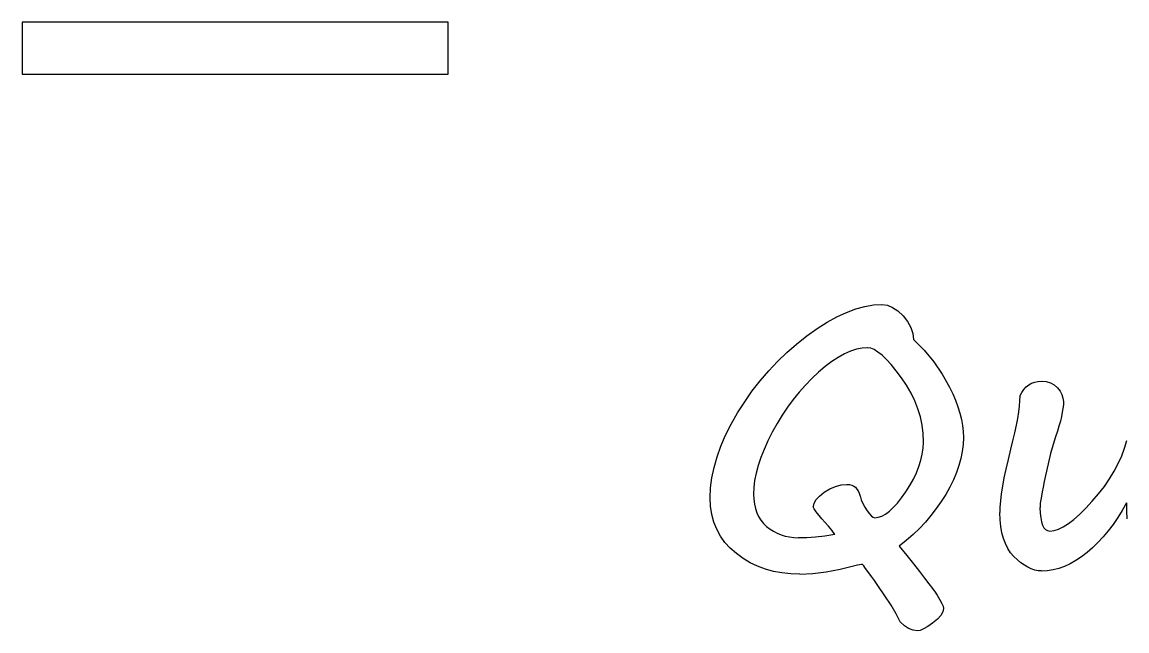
# Model space of a CAD drawing. Extents: x -1 to 642, y 135 to 438.
# Drawn here: x 610.25 to 621.58, y 431.69 to 437.94 of the extents above; entities that cross this region are included whole.
import ezdxf

# ---------------------------------------------------------------- set-up
doc = ezdxf.new("R2010")
doc.units = 0

msp = doc.modelspace()

# ---------------------------------------------------------------- linework, layer by layer
for p, q in [((614.618, 437.94), (610.245, 437.94)), ((610.245, 437.94), (610.245, 437.407)), ((614.618, 437.407), (614.618, 437.94)), ((610.245, 437.407), (614.618, 437.407)), ((618.704031, 434.960305), (618.799112, 434.995555)), ((618.799112, 434.995555), (618.891003, 435.020673)), ((618.891003, 435.020673), (618.980722, 435.036195)), ((618.980722, 435.036195), (619.067816, 435.040993)), ((619.068, 435.041), (619.123005, 435.03338)), ((619.123005, 435.03338), (619.176966, 435.011931)), ((619.176966, 435.011931), (619.230927, 434.975609)), ((619.230927, 434.975609), (619.284351, 434.924866)), ((618.402731, 434.794161), (618.505855, 434.859355)), ((618.505855, 434.859355), (618.60627, 434.914896)), ((618.60627, 434.914896), (618.704031, 434.960305)), ((619.284351, 434.924866), (619.330805, 434.866643)), ((619.330805, 434.866643), (619.363938, 434.806276)), ((618.296982, 434.718328), (618.402731, 434.794161)), ((619.363938, 434.806276), (619.384258, 434.744836)), ((619.384258, 434.744836), (619.390749, 434.681816)), ((618.092371, 434.548459), (618.192278, 434.635524)), ((618.192278, 434.635524), (618.296982, 434.718328)), ((619.39, 434.682), (619.500038, 434.571933)), ((617.996754, 434.456567), (618.092371, 434.548459)), ((618.683821, 434.534629), (618.6197, 434.498815)), ((618.745768, 434.561722), (618.683821, 434.534629)), ((618.806136, 434.581478), (618.745768, 434.561722)), ((618.864358, 434.593331), (618.806136, 434.581478)), ((618.921, 434.597), (618.864358, 434.593331)), ((618.953138, 434.591982), (618.921105, 434.59678)), ((618.988387, 434.577589), (618.953138, 434.591982)), ((619.026854, 434.5536), (618.988387, 434.577589)), ((619.068538, 434.519959), (619.026854, 434.5536)), ((619.113411, 434.476666), (619.068538, 434.519959)), ((619.500038, 434.571933), (619.598872, 434.453343)), ((617.905427, 434.359878), (617.996754, 434.456567)), ((618.486152, 434.404807), (618.416726, 434.346048)), ((618.553999, 434.456087), (618.486152, 434.404807)), ((618.6197, 434.498815), (618.553999, 434.456087)), ((619.16201, 434.423806), (619.113411, 434.476666)), ((619.21329, 434.361294), (619.16201, 434.423806)), ((619.598872, 434.453343), (619.685938, 434.327274)), ((617.81887, 434.258927), (617.905427, 434.359878)), ((618.416726, 434.346048), (618.347807, 434.28142)), ((619.267787, 434.289186), (619.21329, 434.361294)), ((619.320675, 434.211716), (619.267787, 434.289186)), ((619.685938, 434.327274), (619.761799, 434.193219)), ((617.737138, 434.153686), (617.81887, 434.258927)), ((618.28157, 434.213573), (618.217985, 434.142002)), ((618.347807, 434.28142), (618.28157, 434.213573)), ((619.366593, 434.132666), (619.320675, 434.211716)), ((619.761799, 434.193219), (619.794932, 434.124837)), ((620.502627, 434.137786), (620.524076, 434.168774)), ((620.524076, 434.168774), (620.548065, 434.19502)), ((620.548065, 434.19502), (620.574311, 434.216469)), ((620.574311, 434.216469), (620.603154, 434.23312)), ((620.603154, 434.23312), (620.634678, 434.244974)), ((620.634678, 434.244974), (620.668348, 434.252311)), ((620.668348, 434.252311), (620.70467, 434.255134)), ((620.705, 434.255), (620.753599, 434.250767)), ((620.753599, 434.250767), (620.796863, 434.238067)), ((620.796863, 434.238067), (620.834794, 434.216053)), ((620.834794, 434.216053), (620.867927, 434.185602)), ((620.867927, 434.185602), (620.894738, 434.15086)), ((617.659697, 434.043648), (617.737138, 434.153686)), ((618.157646, 434.066677), (618.099395, 433.988134)), ((618.217985, 434.142002), (618.157646, 434.066677)), ((619.40506, 434.052543), (619.366593, 434.132666)), ((619.794932, 434.124837), (619.823775, 434.057527)), ((619.823775, 434.057527), (619.847764, 433.991289)), ((620.482133, 434.052795), (620.484956, 434.102467)), ((620.484, 434.102), (620.502627, 434.137786)), ((620.894738, 434.15086), (620.913929, 434.116147)), ((620.913929, 434.116147), (620.925218, 434.080897)), ((620.925218, 434.080897), (620.928887, 434.046156)), ((617.587053, 433.928784), (617.659697, 434.043648)), ((618.099395, 433.988134), (618.04439, 433.905867)), ((619.43712, 433.970811), (619.40506, 434.052543)), ((619.461673, 433.887471), (619.43712, 433.970811)), ((619.847764, 433.991289), (619.867519, 433.926124)), ((620.470562, 433.937931), (620.4779, 433.998298)), ((620.4779, 433.998298), (620.482133, 434.052795)), ((620.924767, 433.974965), (620.918276, 433.934889)), ((620.929, 434.012359), (620.924767, 433.974965)), ((620.929, 434.046), (620.929, 434.012359)), ((617.520787, 433.812875), (617.587053, 433.928784)), ((618.04439, 433.905867), (617.992038, 433.819874)), ((619.479171, 433.803058), (619.461673, 433.887471)), ((619.867519, 433.926124), (619.883041, 433.861467)), ((619.883041, 433.861467), (619.89433, 433.798447)), ((620.446573, 433.801166), (620.460402, 433.87223)), ((620.460402, 433.87223), (620.470562, 433.937931)), ((620.897956, 433.843562), (620.884127, 433.793355)), ((620.909809, 433.891088), (620.897956, 433.843562)), ((620.918276, 433.934889), (620.909809, 433.891088)), ((617.463637, 433.699083), (617.520787, 433.812875)), ((617.942367, 433.730663), (617.896957, 433.640917)), ((617.992038, 433.819874), (617.942367, 433.730663)), ((619.489331, 433.717065), (619.479171, 433.803058)), ((619.493, 433.63), (619.489331, 433.717065)), ((619.89433, 433.798447), (619.900822, 433.735935)), ((619.900822, 433.735935), (619.903644, 433.675031)), ((620.411296, 433.643065), (620.430487, 433.724797)), ((620.430487, 433.724797), (620.446573, 433.801166)), ((620.867476, 433.739394), (620.848285, 433.682244)), ((620.884127, 433.793355), (620.867476, 433.739394)), ((617.415038, 433.5869), (617.463637, 433.699083)), ((617.896957, 433.640917), (617.857954, 433.554387)), ((619.489582, 433.567614), (619.492404, 433.62959)), ((619.900178, 433.604501), (619.891711, 433.533466)), ((619.903, 433.675), (619.900178, 433.604501)), ((620.389, 433.556), (620.411296, 433.643065)), ((620.823011, 433.60453), (620.797893, 433.512639)), ((620.847, 433.682), (620.823011, 433.60453)), ((621.557571, 433.566307), (621.580996, 433.645893)), ((617.375499, 433.477398), (617.415038, 433.5869)), ((617.857954, 433.554387), (617.824821, 433.470511)), ((619.467286, 433.442618), (619.481115, 433.505638)), ((619.481115, 433.505638), (619.489582, 433.567614)), ((619.891711, 433.533466), (619.877318, 433.46133)), ((620.364513, 433.450958), (620.390196, 433.556199)), ((620.797893, 433.512639), (620.771647, 433.405818)), ((621.527656, 433.48672), (621.557571, 433.566307)), ((617.344511, 433.368968), (617.375499, 433.477398)), ((617.797446, 433.389316), (617.776562, 433.311338)), ((617.824821, 433.470511), (617.797446, 433.389316)), ((619.422413, 433.314941), (619.447531, 433.379034)), ((619.447531, 433.379034), (619.467286, 433.442618)), ((619.858127, 433.389222), (619.832445, 433.316042)), ((619.877318, 433.46133), (619.858127, 433.389222)), ((620.341935, 433.352124), (620.364513, 433.450958)), ((620.771647, 433.405818), (620.744271, 433.284547)), ((621.450722, 433.329663), (621.492407, 433.408178)), ((621.492407, 433.408178), (621.527656, 433.48672)), ((617.309233, 433.159023), (617.322498, 433.263191)), ((617.322498, 433.263191), (617.344511, 433.368968)), ((617.776562, 433.311338), (617.761604, 433.236013)), ((619.391425, 433.249776), (619.422413, 433.314941)), ((619.832445, 433.316042), (619.801485, 433.241789)), ((620.322744, 433.260769), (620.341935, 433.352124)), ((620.744271, 433.284547), (620.731571, 433.223107)), ((621.403196, 433.251685), (621.450722, 433.329663)), ((617.305, 433.057), (617.309233, 433.159023)), ((617.752573, 433.163905), (617.749468, 433.09445)), ((617.761604, 433.236013), (617.752573, 433.163905)), ((618.475744, 433.11436), (618.531821, 433.14961)), ((618.531821, 433.14961), (618.590044, 433.174728)), ((618.590044, 433.174728), (618.648802, 433.189685)), ((618.648802, 433.189685), (618.709706, 433.194483)), ((618.709, 433.195), (618.734118, 433.192178)), ((618.734118, 433.192178), (618.756978, 433.186251)), ((618.756978, 433.186251), (618.777862, 433.17722)), ((618.777862, 433.17722), (618.795924, 433.16452)), ((618.795924, 433.16452), (618.811447, 433.147305)), ((619.312911, 433.118373), (619.355103, 433.184611)), ((619.355103, 433.184611), (619.391425, 433.249776)), ((619.764627, 433.167537), (619.722406, 433.092211)), ((619.801485, 433.241789), (619.764627, 433.167537)), ((620.295651, 433.097842), (620.307787, 433.175848)), ((620.307787, 433.175848), (620.322744, 433.260769)), ((620.720282, 433.167566), (620.710687, 433.117895)), ((620.731571, 433.223107), (620.720282, 433.167566)), ((621.28994, 433.097282), (621.349772, 433.174216)), ((621.349772, 433.174216), (621.403196, 433.251685)), ((617.308936, 432.96954), (617.304702, 433.057142)), ((617.749, 433.094), (617.751822, 433.042184)), ((617.751822, 433.042184), (617.758313, 432.993049)), ((618.372056, 433.002177), (618.39294, 433.037963)), ((618.39294, 433.037963), (618.427117, 433.075357)), ((618.427117, 433.075357), (618.475744, 433.11436)), ((618.811447, 433.147305), (618.824711, 433.126985)), ((618.824711, 433.126985), (618.835435, 433.102996)), ((618.835435, 433.102996), (618.843902, 433.075056)), ((618.844, 433.076), (618.855853, 433.035953)), ((618.855853, 433.035953), (618.871375, 432.99695)), ((619.225817, 433.002436), (619.268574, 433.056397)), ((619.268574, 433.056397), (619.312911, 433.118373)), ((619.722406, 433.092211), (619.675416, 433.017959)), ((620.287184, 433.026807), (620.295651, 433.097842)), ((620.696858, 433.035627), (620.692625, 433.003566)), ((620.703349, 433.074094), (620.696858, 433.035627)), ((620.710687, 433.117895), (620.703349, 433.074094)), ((621.224775, 433.020913), (621.28994, 433.097282)), ((617.321636, 432.8862), (617.308936, 432.96954)), ((617.758313, 432.993049), (617.768473, 432.947103)), ((617.768473, 432.947103), (617.783431, 432.904375)), ((618.366205, 432.957387), (618.363383, 432.968111)), ((618.365, 432.968), (618.372056, 433.002177)), ((618.37326, 432.942994), (618.366205, 432.957387)), ((618.385678, 432.923802), (618.37326, 432.942994)), ((618.402894, 432.900942), (618.385678, 432.923802)), ((618.871375, 432.99695), (618.891131, 432.959555)), ((618.891131, 432.959555), (618.914555, 432.923233)), ((618.914555, 432.923233), (618.938544, 432.892245)), ((619.143549, 432.919096), (619.184161, 432.956491)), ((619.184161, 432.956491), (619.225817, 433.002436)), ((619.625181, 432.945851), (619.570712, 432.87586)), ((619.675416, 433.017959), (619.625181, 432.945851)), ((620.279, 432.905), (620.281822, 432.962178)), ((620.281822, 432.962178), (620.287184, 433.026807)), ((620.689, 432.956), (620.691822, 432.899894)), ((620.692625, 433.003566), (620.689802, 432.976755)), ((620.689802, 432.976755), (620.689802, 432.955871)), ((621.095489, 432.887365), (621.158538, 432.949313)), ((621.158538, 432.949313), (621.224775, 433.020913)), ((621.533663, 432.927458), (621.487181, 432.853205)), ((621.578, 433.006), (621.533663, 432.927458)), ((621.578673, 432.92109), (621.578673, 433.006575)), ((617.34252, 432.807686), (617.321636, 432.8862)), ((617.783431, 432.904375), (617.802058, 432.864836)), ((617.802058, 432.864836), (617.825482, 432.827978)), ((617.825482, 432.827978), (617.852858, 432.794308)), ((618.424343, 432.873849), (618.402894, 432.900942)), ((618.451154, 432.842325), (618.424343, 432.873849)), ((618.482678, 432.807075), (618.451154, 432.842325)), ((618.938544, 432.892245), (618.959993, 432.870232)), ((618.959993, 432.870232), (618.97862, 432.856967)), ((618.97862, 432.856967), (618.994142, 432.852734)), ((618.994, 432.853), (619.029249, 432.857233)), ((619.029249, 432.857233), (619.066108, 432.869369)), ((619.066108, 432.869369), (619.104038, 432.890253)), ((619.104038, 432.890253), (619.143549, 432.919096)), ((619.513026, 432.80855), (619.451586, 432.742849)), ((619.570712, 432.87586), (619.513026, 432.80855)), ((620.280623, 432.832118), (620.277801, 432.905835)), ((620.287679, 432.763228), (620.280623, 432.832118)), ((620.691822, 432.899894), (620.69662, 432.851296)), ((620.69662, 432.851296), (620.704522, 432.809612)), ((620.704522, 432.809612), (620.715811, 432.775971)), ((620.980117, 432.792285), (621.035658, 432.835013)), ((621.035658, 432.835013), (621.095489, 432.887365)), ((621.487181, 432.853205), (621.439118, 432.783242)), ((621.582907, 432.839895), (621.578673, 432.92109)), ((617.371899, 432.733433), (617.34252, 432.807686)), ((617.40983, 432.663978), (617.371899, 432.733433)), ((617.852858, 432.794308), (617.884354, 432.763857)), ((617.884354, 432.763857), (617.919095, 432.736763)), ((617.919095, 432.736763), (617.955417, 432.713339)), ((617.955417, 432.713339), (617.993348, 432.693583)), ((618.519, 432.767), (618.482678, 432.807075)), ((618.554621, 432.723728), (618.519907, 432.766457)), ((618.584, 432.681), (618.554621, 432.723728)), ((619.451586, 432.742849), (619.386421, 432.679829)), ((620.298968, 432.699107), (620.287679, 432.763228)), ((620.31449, 432.640348), (620.298968, 432.699107)), ((620.715811, 432.775971), (620.72964, 432.749724)), ((620.72964, 432.749724), (620.747138, 432.731097)), ((620.747138, 432.731097), (620.767458, 432.719808)), ((620.767458, 432.719808), (620.791447, 432.71614)), ((620.791, 432.716), (620.833192, 432.720798)), ((620.833192, 432.720798), (620.878602, 432.735191)), ((620.878602, 432.735191), (620.927229, 432.758615)), ((620.927229, 432.758615), (620.980117, 432.792285)), ((621.389419, 432.717541), (621.337603, 432.655565)), ((621.439118, 432.783242), (621.389419, 432.717541)), ((617.456312, 432.599349), (617.40983, 432.663978)), ((617.510809, 432.539518), (617.456312, 432.599349)), ((617.993348, 432.693583), (618.033395, 432.676932)), ((618.033395, 432.676932), (618.074543, 432.664797)), ((618.074543, 432.664797), (618.118344, 432.655766)), ((618.118344, 432.655766), (618.163217, 432.649839)), ((618.163217, 432.649839), (618.210207, 432.647017)), ((618.21, 432.648), (618.295485, 432.650822)), ((618.295485, 432.650822), (618.38684, 432.657313)), ((618.38684, 432.657313), (618.482457, 432.667473)), ((618.482457, 432.667473), (618.583944, 432.682431)), ((619.317502, 432.619461), (619.244858, 432.560703)), ((619.386421, 432.679829), (619.317502, 432.619461)), ((620.33481, 432.586416), (620.31449, 432.640348)), ((620.359363, 432.537253), (620.33481, 432.586416)), ((621.284207, 432.597879), (621.229173, 432.544454)), ((621.337603, 432.655565), (621.284207, 432.597879)), ((617.573829, 432.483949), (617.510809, 432.539518)), ((617.642748, 432.434278), (617.573829, 432.483949)), ((619.245, 432.561), (619.322442, 432.464847)), ((620.388206, 432.492916), (620.359363, 432.537253)), ((620.421875, 432.453913), (620.388206, 432.492916)), ((621.17256, 432.494783), (621.114845, 432.450446)), ((621.229173, 432.544454), (621.17256, 432.494783)), ((617.715392, 432.391013), (617.642748, 432.434278)), ((617.791789, 432.354691), (617.715392, 432.391013)), ((618.79, 432.358), (618.640422, 432.320069)), ((618.816789, 432.36538), (618.790542, 432.358889)), ((618.838802, 432.370178), (618.816789, 432.36538)), ((618.8563, 432.373), (618.838802, 432.370178)), ((618.869, 432.373), (618.8563, 432.373)), ((618.872182, 432.36957), (618.868513, 432.372674)), ((618.880084, 432.35941), (618.872182, 432.36957)), ((618.892784, 432.342195), (618.880084, 432.35941)), ((619.322442, 432.464847), (619.39136, 432.378318)), ((619.39136, 432.378318), (619.452264, 432.300848)), ((620.457661, 432.419735), (620.421875, 432.453913)), ((620.493447, 432.38982), (620.457661, 432.419735)), ((620.528724, 432.364138), (620.493447, 432.38982)), ((620.56451, 432.343818), (620.528724, 432.364138)), ((620.998937, 432.379382), (620.940714, 432.353136)), ((621.057159, 432.411979), (620.998937, 432.379382)), ((621.114845, 432.450446), (621.057159, 432.411979)), ((617.871376, 432.324776), (617.791789, 432.354691)), ((617.95418, 432.301916), (617.871376, 432.324776)), ((618.041245, 432.285264), (617.95418, 432.301916)), ((618.131528, 432.275104), (618.041245, 432.285264)), ((618.225, 432.272), (618.131528, 432.275104)), ((618.357834, 432.276607), (618.224823, 432.271245)), ((618.496207, 432.293258), (618.357834, 432.276607)), ((618.640422, 432.320069), (618.496207, 432.293258)), ((618.910282, 432.31877), (618.892784, 432.342195)), ((618.932859, 432.288347), (618.910282, 432.31877)), ((618.959671, 432.250952), (618.932859, 432.288347)), ((618.991195, 432.207123), (618.959671, 432.250952)), ((619.452264, 432.300848), (619.505152, 432.233002)), ((620.59976, 432.327731), (620.56451, 432.343818)), ((620.635009, 432.315878), (620.59976, 432.327731)), ((620.669722, 432.308822), (620.635009, 432.315878)), ((620.705, 432.306), (620.669722, 432.308822)), ((620.764439, 432.308827), (620.705144, 432.305722)), ((620.823197, 432.317294), (620.764439, 432.308827)), ((620.881956, 432.332251), (620.823197, 432.317294)), ((620.940714, 432.353136), (620.881956, 432.332251)), ((619.026981, 432.15638), (618.991195, 432.207123)), ((619.098552, 432.052212), (619.026981, 432.15638)), ((619.505152, 432.233002), (619.549489, 432.174779)), ((619.549489, 432.174779), (619.585811, 432.126181)), ((619.160528, 431.955014), (619.098552, 432.052212)), ((619.585811, 432.126181), (619.614118, 432.087177)), ((619.614118, 432.087177), (619.633874, 432.057262)), ((619.633874, 432.057262), (619.662181, 432.011316)), ((619.212344, 431.865268), (619.160528, 431.955014)), ((619.662181, 432.011316), (619.681936, 431.973386)), ((619.681936, 431.973386), (619.694072, 431.94347)), ((619.698, 431.921), (619.690944, 431.885214)), ((619.694072, 431.94347), (619.69774, 431.920892)), ((619.254, 431.783), (619.212344, 431.865268)), ((619.635911, 431.810426), (619.587849, 431.770886)), ((619.670624, 431.848356), (619.635911, 431.810426)), ((619.690944, 431.885214), (619.670624, 431.848356)), ((619.297872, 431.743268), (619.254579, 431.783879)), ((619.341673, 431.714424), (619.297872, 431.743268)), ((619.387083, 431.696927), (619.341673, 431.714424)), ((619.433, 431.691), (619.387083, 431.696927)), ((619.459635, 431.695561), (619.432824, 431.690763)), ((619.494349, 431.711083), (619.459635, 431.695561)), ((619.537077, 431.735637), (619.494349, 431.711083)), ((619.587849, 431.770886), (619.537077, 431.735637))]:
    msp.add_line(p, q)

doc.saveas('drawing.dxf')
